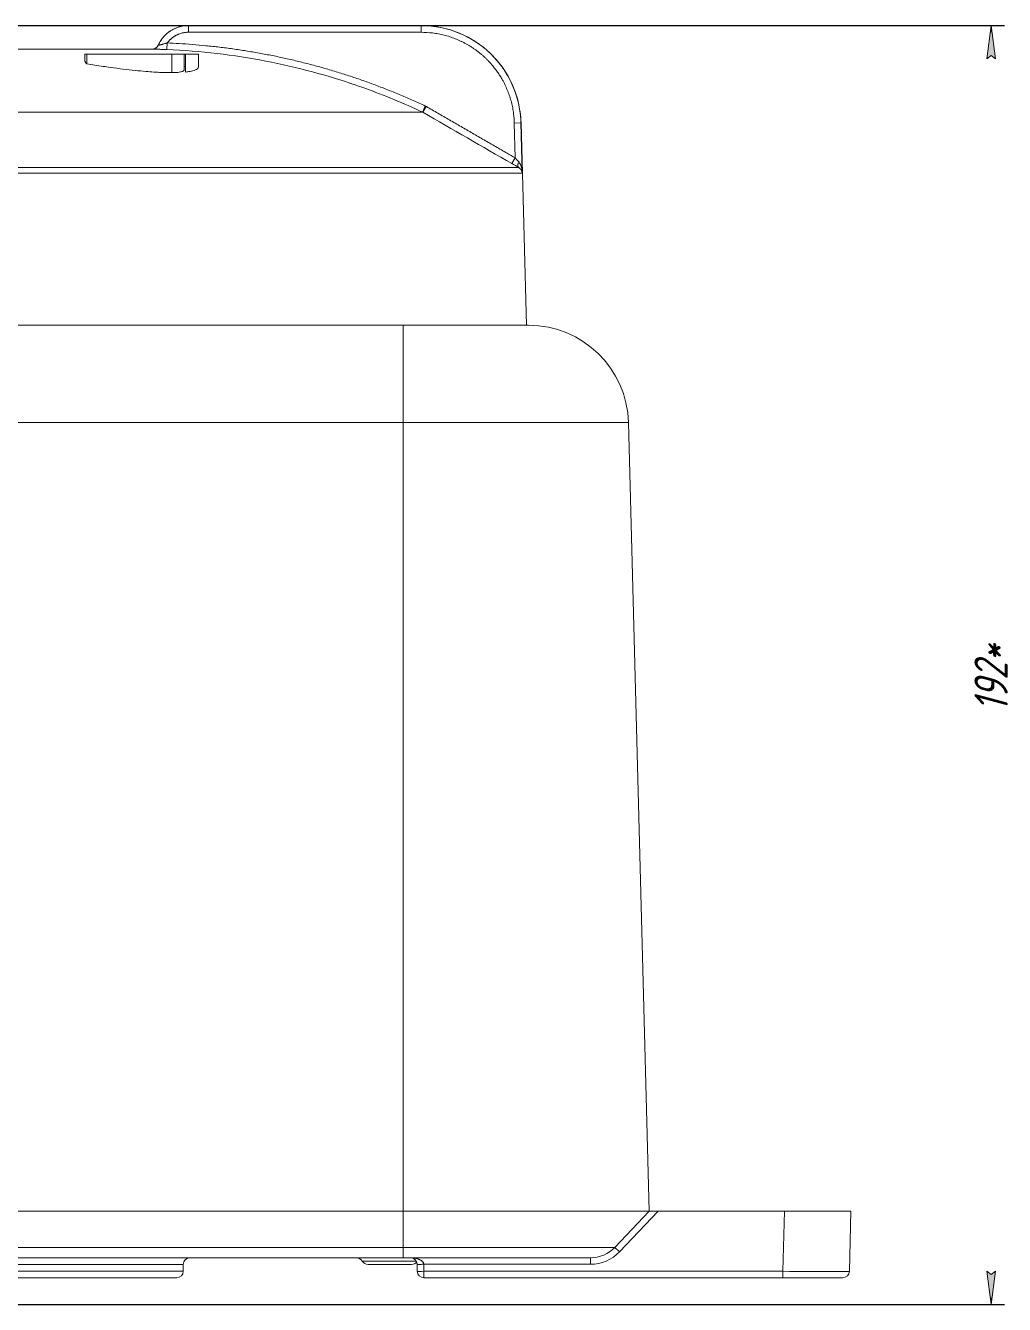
# Model space of a CAD drawing. Header units: millimetres. Extents: x -678 to 749, y -406 to 604.
# Drawn here: x 30.3 to 177.3, y 167.7 to 359.7 of the extents above; entities that cross this region are included whole.
import ezdxf

# ---------------------------------------------------------------- set-up
doc = ezdxf.new("R2010")
doc.units = ezdxf.units.MM
doc.linetypes.add('K5LT_THIN', pattern=[0])
doc.styles.add('KDIMTEXTSTYLE', font='GOST_AU.SHX', dxfattribs={"width": 0.96, "oblique": 15, "height": 5})
doc.dimstyles.new('KDIMSTYLE (1.00)', dxfattribs={"dimtxt": 5, "dimasz": 1, "dimexe": 2, "dimexo": 0, "dimgap": 1, "dimtad": 1, "dimtxsty": 'KDIMTEXTSTYLE', "dimsah": 1, "dimcen": 0, "dimdle": 1, "dimadec": 0, "dimazin": 0, "dimtfac": 0.667, "dimtmove": 0, "dimatfit": 3, "dimfxl": 1, "dimtvp": 1, "dimtolj": 1, "dimtzin": 0, "dimarcsym": 0})

# ---------------------------------------------------------------- blocks, each defined once
blk = doc.blocks.new('KDIMARROW_01')
blk.add_hatch(color=0).paths.add_polyline_path([(-5, -0.66), (0, 0), (-5, 0.66), (-4.5, 0)])
at = {"color": 0, "linetype": 'K5LT_THIN', "lineweight": 18}
for p, q in [((-4.5, 0), (-5, 0.66)), ((-5, 0.66), (0, 0)), ((0, 0), (-5, -0.66)), ((-5, -0.66), (-4.5, 0)), ((0, 0), (-1, 0))]:
    blk.add_line(p, q, dxfattribs=at)
blk = doc.blocks.new('U1')
at = {"color": 7, "linetype": 'K5LT_THIN', "lineweight": 18}
for p, q in [((54.785, 359.657), (54.785, 359.657)), ((54.785, 358.657), (54.785, 359.657)), ((54.785, 359.657), (89.697, 359.657)), ((54.785, 359.657), (54.785, 359.657)), ((89.709, 359.657), (89.697, 359.657)), ((89.697, 359.657), (89.697, 358.657)), ((54.785, 358.657), (89.697, 358.657)), ((3.104, 356.138), (47.5, 356.138)), ((39.193, 354.443), (39.193, 355.357)), ((39.193, 355.357), (39.529, 355.357)), ((39.529, 353.91), (39.529, 355.357)), ((39.529, 355.357), (52.257, 355.357)), ((50.227, 356.71), (50.227, 356.711)), ((51.539, 356.051), (51.58, 357.051)), ((52.257, 355.357), (52.261, 355.357)), ((52.257, 352.59), (52.257, 355.357)), ((52.261, 352.59), (52.261, 355.357)), ((52.261, 355.357), (54.133, 355.357)), ((54.133, 353.048), (54.133, 355.357)), ((54.133, 353.444), (54.133, 355.357)), ((54.133, 355.357), (54.133, 355.357)), ((54.133, 355.357), (54.337, 355.357)), ((54.337, 355.357), (56.269, 355.357)), ((54.337, 352.681), (54.337, 355.357)), ((56.269, 353.445), (56.269, 355.357)), ((54.133, 353.444), (54.133, 353.444)), ((52.261, 352.59), (52.257, 352.59)), ((89.894, 346.675), (90.318, 347.581)), ((3.481, 346.636), (89.969, 346.636)), ((3.484, 346.675), (89.894, 346.675)), ((90.469, 347.502), (89.969, 346.636)), ((103.694, 345.024), (104.693, 345.05)), ((103.694, 345.024), (103.831, 339.793)), ((104.704, 345.05), (104.693, 345.05)), ((104.693, 345.05), (104.891, 337.502)), ((105.5, 314.657), (104.704, 345.05)), ((3.213, 338.342), (104.353, 338.342)), ((103.331, 338.927), (103.831, 339.793)), ((1.514, 337.502), (104.872, 337.502)), ((104.872, 337.502), (104.891, 337.502)), ((87, 314.657), (-87, 314.657)), ((-69.584, 314.657), (105.47, 314.657)), ((87, 314.657), (105.833, 314.657)), ((87, 300.05), (87, 314.657)), ((105.47, 314.657), (105.5, 314.657)), ((87, 300.05), (-87, 300.05)), ((87, 181.655), (87, 300.05)), ((87, 300.05), (120.828, 300.05)), ((123.928, 181.655), (120.828, 300.05)), ((11.166, 181.655), (87, 181.655)), ((87, 181.655), (87, 176.215)), ((87, 181.655), (123.928, 181.655)), ((123.928, 181.655), (118.766, 176.215)), ((123.928, 181.655), (118.766, 176.215)), ((119.492, 175.553), (125.282, 181.655)), ((125.282, 181.655), (123.928, 181.655)), ((125.282, 181.655), (144.243, 181.655)), ((144.243, 181.655), (144.007, 172.626)), ((144.243, 181.655), (154.24, 181.655)), ((154.24, 181.655), (154.003, 172.626)), ((11.023, 176.215), (87, 176.215)), ((87, 174.657), (87, 176.215)), ((87, 176.215), (118.766, 176.215)), ((10.974, 174.657), (87, 174.657)), ((54, 173.657), (11, 173.657)), ((54, 173.657), (54, 172.657)), ((88.965, 174.157), (80.866, 174.157)), ((88.268, 173.657), (81.732, 173.657)), ((87, 174.657), (115.139, 174.657)), ((88.11, 174.657), (88.099, 174.657)), ((88.11, 174.657), (88.099, 174.657)), ((89.099, 173.683), (89.126, 172.626)), ((89.099, 173.683), (89.126, 172.626)), ((90.098, 173.683), (115.139, 173.683)), ((90.098, 173.683), (90.126, 172.626)), ((115.139, 173.683), (115.139, 174.657)), ((54, 172.657), (-54, 172.657)), ((53, 171.657), (-53, 171.657)), ((90.126, 172.626), (144.007, 172.626)), ((90.126, 172.626), (90.126, 171.653)), ((90.126, 171.653), (144.007, 171.653)), ((144.007, 171.653), (144.007, 172.626)), ((153.004, 171.653), (144.007, 171.653)), ((153.004, 171.653), (144.007, 171.653))]:
    blk.add_line(p, q, dxfattribs=at)
for centre, radius, start, end in [((54.785, 354.657), 5, 90.0001, 155.37696), ((54.785, 354.657), 5, 90.00001, 90.00209), ((89.709, 344.657), 15, 1.5, 90), ((47.5, 256.138), 100, 88.97046, 90.00002), ((49.315, 357.121), 1, 268.958, 335.75382), ((49.318, 357.117), 0.995, 269.14646, 271.56845), ((49.32, 357.113), 0.992, 269.29885, 271.42657), ((49.318, 357.117), 0.995, 325.76322, 335.93202), ((49.32, 357.113), 0.992, 325.92344, 336.07803), ((89.469, 345.767), 1.003, 60.05529, 64.92323), ((105.833, 299.657), 15, 1.5, 90), ((115.139, 179.657), 5, 270, 316.5), ((115.139, 179.657), 5, 270, 316.5), ((115.139, 179.657), 5, 270, 316.5), ((115.139, 179.683), 6, 270, 316.5), ((55, 173.657), 1, 90, 180), ((80, 173.657), 1, 30, 90), ((81.732, 174.657), 1, 210, 270), ((88.099, 173.657), 1, 1.5, 90), ((88.268, 174.657), 1, 270, 319.93635), ((53, 172.657), 1, 270, 0), ((90.126, 172.653), 1, 181.5, 270), ((153.004, 172.653), 1, 270, 358.5), ((153.004, 172.653), 1, 270, 358.5)]:
    blk.add_arc(centre, radius, start, end, dxfattribs=at)
for centre, major_axis, ratio, start_param, end_param in [((119.492, 175.527), (-0.725, 0.688), 0.0189912, 4.730409, 6.2831853), ((90.126, 172.653), (1, 0.026), 0.026168, 3.1415927, 4.7117037), ((144, 172.653), (-10.003, 0.026), 0.0026153, 1.5714199, 3.141531)]:
    blk.add_ellipse(centre, major_axis=major_axis, ratio=ratio, start_param=start_param, end_param=end_param, dxfattribs=at)
for points, knots in [([(54.785, 359.657), (54.572, 359.657), (54.173, 359.632), (53.616, 359.528), (53.116, 359.379), (52.639, 359.183), (52.172, 358.931), (51.726, 358.624), (51.314, 358.269), (50.942, 357.87), (50.56, 357.36), (50.339, 356.96), (50.227, 356.71)], [0, 0, 0, 0, 1.4486169, 2.7158053, 3.8373853, 4.9959103, 6.2138401, 7.439107, 8.6716526, 9.9074681, 11.1387731, 13, 13, 13, 13]), ([(89.697, 359.657), (90.378, 359.658), (91.654, 359.57), (93.43, 359.218), (95.024, 358.71), (96.525, 358.048), (97.962, 357.212), (99.304, 356.218), (100.518, 355.09), (101.592, 353.845), (102.504, 352.522), (103.251, 351.146), (103.837, 349.742), (104.285, 348.266), (104.588, 346.702), (104.679, 345.609), (104.693, 345.05)], [0, 0, 0, 0, 1.499825, 2.8078924, 3.977529, 5.1772011, 6.41404, 7.629507, 8.8467109, 10.0550277, 11.2446705, 12.3788733, 13.4977728, 14.5889808, 15.7686046, 17, 17, 17, 17]), ([(54.785, 358.657), (54.746, 358.657), (54.706, 358.657), (54.627, 358.654), (54.587, 358.652), (54.468, 358.645), (54.388, 358.638), (54.23, 358.619), (54.152, 358.607), (53.995, 358.579), (53.917, 358.563), (53.753, 358.523), (53.667, 358.499), (53.503, 358.447), (53.424, 358.419), (53.306, 358.374), (53.267, 358.358), (53.187, 358.324), (53.148, 358.307), (53.07, 358.271), (53.032, 358.253), (52.957, 358.215), (52.919, 358.195), (52.845, 358.155), (52.808, 358.135), (52.735, 358.092), (52.699, 358.07), (52.628, 358.026), (52.594, 358.004), (52.526, 357.958), (52.492, 357.934), (52.431, 357.891), (52.404, 357.871), (52.35, 357.831), (52.324, 357.81), (52.27, 357.767), (52.243, 357.745), (52.189, 357.7), (52.162, 357.677), (52.113, 357.633), (52.09, 357.613), (52.044, 357.57), (52.021, 357.548), (51.974, 357.503), (51.951, 357.48), (51.905, 357.433), (51.883, 357.409), (51.83, 357.353), (51.8, 357.319), (51.741, 357.252), (51.713, 357.219), (51.659, 357.152), (51.632, 357.119), (51.598, 357.074), (51.589, 357.062), (51.58, 357.051)], [2.8573603, 2.8573603, 2.8573603, 2.8573603, 3.2368969, 3.2368969, 3.6178857, 3.6178857, 4.3816929, 4.3816929, 5.1401376, 5.1401376, 5.9070314, 5.9070314, 6.7566952, 6.7566952, 7.5565015, 7.5565015, 7.966612, 7.966612, 8.3823727, 8.3823727, 8.7840851, 8.7840851, 9.1922278, 9.1922278, 9.5933861, 9.5933861, 10.002026, 10.002026, 10.3907341, 10.3907341, 10.7874951, 10.7874951, 11.1065184, 11.1065184, 11.4316436, 11.4316436, 11.7634937, 11.7634937, 12.1027386, 12.1027386, 12.3991396, 12.3991396, 12.7020599, 12.7020599, 13.0198391, 13.0198391, 13.3300673, 13.3300673, 13.7623644, 13.7623644, 14.1822648, 14.1822648, 14.5865467, 14.5865467, 14.7255249, 14.7255249, 14.7255249, 14.7255249]), ([(89.697, 358.657), (90.275, 358.622), (90.856, 358.621), (91.719, 358.513), (92.008, 358.468), (92.584, 358.359), (92.873, 358.296), (93.439, 358.151), (93.719, 358.07), (94.277, 357.89), (94.556, 357.79), (95.101, 357.576), (95.367, 357.461), (95.762, 357.276), (95.895, 357.212), (96.16, 357.077), (96.293, 357.007), (96.55, 356.867), (96.674, 356.796), (96.921, 356.65), (97.045, 356.575), (97.293, 356.419), (97.417, 356.338), (97.665, 356.17), (97.789, 356.083), (98.026, 355.912), (98.139, 355.827), (98.365, 355.652), (98.478, 355.562), (98.705, 355.376), (98.818, 355.28), (99.044, 355.082), (99.157, 354.979), (99.377, 354.773), (99.484, 354.67), (99.698, 354.456), (99.805, 354.346), (100.008, 354.129), (100.106, 354.022), (100.294, 353.809), (100.385, 353.702), (100.616, 353.424), (100.752, 353.251), (101.013, 352.905), (101.137, 352.731), (101.381, 352.374), (101.501, 352.19), (101.729, 351.821), (101.837, 351.636), (102.015, 351.314), (102.088, 351.177), (102.228, 350.904), (102.295, 350.768), (102.487, 350.361), (102.605, 350.088), (102.821, 349.543), (102.92, 349.27), (103.101, 348.713), (103.184, 348.429), (103.33, 347.86), (103.394, 347.576), (103.503, 347.004), (103.549, 346.716), (103.645, 345.963), (103.681, 345.493), (103.694, 345.024), (103.694, 345.024), (103.694, 345.024)], [0.6491855, 0.6491855, 0.6491855, 0.6491855, 1.8316841, 1.8316841, 2.4269153, 2.4269153, 3.0290596, 3.0290596, 3.6217607, 3.6217607, 4.2266121, 4.2266121, 4.8166526, 4.8166526, 5.1180286, 5.1180286, 5.4243164, 5.4243164, 5.7151678, 5.7151678, 6.0113399, 6.0113399, 6.3134336, 6.3134336, 6.6221494, 6.6221494, 6.9104323, 6.9104323, 7.2056108, 7.2056108, 7.5085015, 7.5085015, 7.8200897, 7.8200897, 8.1234759, 8.1234759, 8.436828, 8.436828, 8.7313767, 8.7313767, 9.0181181, 9.0181181, 9.4684069, 9.4684069, 9.9031889, 9.9031889, 10.3520951, 10.3520951, 10.788299, 10.788299, 11.104398, 11.104398, 11.4152021, 11.4152021, 12.0217247, 12.0217247, 12.6133979, 12.6133979, 13.2173184, 13.2173184, 13.8116225, 13.8116225, 14.4059697, 14.4059697, 15.3646541, 15.3646541, 15.3649781, 15.3649781, 15.3649781, 15.3649781]), ([(49.297, 356.121), (49.364, 356.12), (49.494, 356.131), (49.672, 356.182), (49.826, 356.257), (49.96, 356.351), (50.072, 356.462), (50.162, 356.583), (50.207, 356.668), (50.227, 356.71)], [0, 0, 0, 0, 1.7438133, 3.3271947, 4.7338676, 6.1506276, 7.5207668, 8.7937762, 10, 10, 10, 10]), ([(51.539, 356.051), (51.514, 356.052), (51.464, 356.054), (51.389, 356.058), (51.313, 356.061), (51.156, 356.067), (50.945, 356.075), (50.683, 356.084), (50.456, 356.091), (50.24, 356.098), (50.041, 356.103), (49.861, 356.108), (49.702, 356.112), (49.569, 356.115), (49.462, 356.118), (49.383, 356.119), (49.331, 356.12), (49.303, 356.121), (49.297, 356.121), (49.297, 356.121)], [0, 0, 0, 0, 0.5331065, 1.0095375, 1.4728977, 2.0264902, 4.1029265, 5.5859988, 7.1463565, 8.6307295, 10.054495, 11.49721, 12.8636188, 14.2149233, 15.5050752, 16.7668451, 17.9245079, 18.9803864, 20, 20, 20, 20]), ([(51.58, 357.051), (51.564, 357.045), (51.524, 357.033), (51.451, 357.011), (51.348, 356.981), (51.214, 356.943), (51.055, 356.9), (50.895, 356.859), (50.744, 356.822), (50.611, 356.791), (50.494, 356.765), (50.398, 356.745), (50.324, 356.73), (50.274, 356.72), (50.246, 356.714), (50.235, 356.712), (50.23, 356.711), (50.227, 356.711), (50.227, 356.71), (50.227, 356.71)], [0, 0, 0, 0, 0.5145522, 1.2130287, 2.1502068, 3.6229683, 5.3165165, 7.1662139, 8.879284, 10.5989665, 12.2361273, 13.8642031, 15.3982732, 16.8735086, 18.010039, 18.7765945, 19.1890172, 19.5252902, 20, 20, 20, 20]), ([(89.894, 346.675), (87.075, 347.997), (81.652, 350.235), (73.757, 352.71), (66.33, 354.422), (59.024, 355.553), (54.055, 355.947), (51.539, 356.051)], [0, 0, 0, 0, 1.880053, 3.5385194, 4.9922128, 6.479373, 8, 8, 8, 8]), ([(90.318, 347.581), (90.021, 347.718), (89.725, 347.857), (89.121, 348.133), (88.815, 348.271), (88.2, 348.544), (87.891, 348.68), (87.273, 348.947), (86.964, 349.079), (86.344, 349.341), (86.032, 349.47), (85.409, 349.725), (85.098, 349.851), (84.472, 350.1), (84.158, 350.223), (83.53, 350.465), (83.216, 350.585), (82.586, 350.821), (82.27, 350.938), (81.637, 351.168), (81.32, 351.281), (80.685, 351.505), (80.367, 351.615), (79.73, 351.832), (79.411, 351.939), (78.772, 352.15), (78.451, 352.254), (77.81, 352.459), (77.489, 352.559), (76.845, 352.757), (76.523, 352.855), (75.877, 353.046), (75.555, 353.14), (74.907, 353.326), (74.583, 353.417), (73.934, 353.595), (73.609, 353.683), (72.958, 353.855), (72.632, 353.94), (71.98, 354.106), (71.653, 354.187), (70.999, 354.346), (70.671, 354.424), (70.016, 354.577), (69.688, 354.651), (69.031, 354.797), (68.701, 354.869), (68.043, 355.009), (67.713, 355.077), (66.724, 355.276), (66.062, 355.402), (64.737, 355.642), (64.073, 355.755), (62.744, 355.968), (62.078, 356.068), (60.745, 356.255), (60.077, 356.341), (58.74, 356.501), (58.07, 356.574), (56.731, 356.707), (56.06, 356.767), (54.718, 356.874), (54.046, 356.92), (52.776, 356.996), (52.178, 357.021), (51.58, 357.051)], [0.5601301, 0.5601301, 0.5601301, 0.5601301, 1.0893384, 1.0893384, 1.6321476, 1.6321476, 2.1773765, 2.1773765, 2.720252, 2.720252, 3.2654091, 3.2654091, 3.808341, 3.808341, 4.3534499, 4.3534499, 4.8964593, 4.8964593, 5.4415154, 5.4415154, 5.984596, 5.984596, 6.5296117, 6.5296117, 7.072774, 7.072774, 7.617706, 7.617706, 8.1609055, 8.1609055, 8.7057832, 8.7057832, 9.2490473, 9.2490473, 9.7938711, 9.7938711, 10.3371989, 10.3371989, 10.8819709, 10.8819709, 11.4253633, 11.4253633, 11.9700772, 11.9700772, 12.5135265, 12.5135265, 13.0581846, 13.0581846, 13.6016963, 13.6016963, 14.6898718, 14.6898718, 15.7780419, 15.7780419, 16.8662114, 16.8662114, 17.9544059, 17.9544059, 19.0425997, 19.0425997, 20.130815, 20.130815, 21.2190109, 21.2190109, 22.1863413, 22.1863413, 22.1863413, 22.1863413]), ([(39.529, 353.91), (39.461, 353.971), (39.374, 354.061), (39.235, 354.244), (39.193, 354.36), (39.193, 354.443)], [0, 0, 0, 0, 1.8220284, 2.7628624, 6, 6, 6, 6]), ([(39.529, 353.91), (40.322, 353.781), (41.5, 353.597), (43.334, 353.334), (44.951, 353.122), (46.742, 352.918), (48.271, 352.774), (49.399, 352.692), (50.296, 352.64), (51.003, 352.61), (51.69, 352.593), (52.071, 352.59), (52.257, 352.59)], [0, 0, 0, 0, 2.3105472, 3.3594196, 5.1918211, 6.8987858, 8.5542985, 9.8064819, 10.4792664, 11.5338622, 12.2606377, 13, 13, 13, 13]), ([(54.337, 352.681), (54.582, 352.707), (54.967, 352.761), (55.453, 352.866), (55.841, 352.993), (56.125, 353.153), (56.249, 353.31), (56.269, 353.409), (56.269, 353.445)], [0, 0, 0, 0, 1.740705, 3.0053395, 4.6066516, 6.4142863, 8.0615811, 9, 9, 9, 9]), ([(52.261, 352.59), (52.438, 352.59), (52.771, 352.597), (53.209, 352.63), (53.54, 352.681), (53.792, 352.747), (54.002, 352.835), (54.113, 352.939), (54.133, 353.02), (54.133, 353.048)], [0, 0, 0, 0, 1.4858143, 2.9674723, 4.5411112, 5.6701083, 6.9941547, 9.0027814, 10, 10, 10, 10]), ([(90.318, 347.581), (90.33, 347.575), (90.342, 347.569), (90.379, 347.551), (90.403, 347.538), (90.442, 347.518), (90.455, 347.51), (90.469, 347.502)], [3.7564214, 3.7564214, 3.7564214, 3.7564214, 3.9993269, 3.9993269, 4.5099075, 4.5099075, 4.8008563, 4.8008563, 4.8008563, 4.8008563]), ([(90.469, 347.502), (90.477, 347.497), (90.485, 347.493), (91.071, 347.155), (91.649, 346.822), (92.803, 346.155), (93.381, 345.822), (94.536, 345.156), (95.113, 344.823), (96.268, 344.156), (96.846, 343.823), (98, 343.157), (98.578, 342.824), (99.733, 342.157), (100.31, 341.824), (101.465, 341.158), (102.043, 340.824), (103.024, 340.258), (103.427, 340.026), (103.831, 339.793)], [0.5397873, 0.5397873, 0.5397873, 0.5397873, 0.5555103, 0.5555103, 1.66653, 1.66653, 2.7775505, 2.7775505, 3.8885709, 3.8885709, 4.9995912, 4.9995912, 6.1106115, 6.1106115, 7.2216317, 7.2216317, 8.3326518, 8.3326518, 9.1090907, 9.1090907, 9.1090907, 9.1090907]), ([(103.831, 339.793), (103.861, 339.758), (103.898, 339.714), (103.943, 339.662), (103.973, 339.628), (104.006, 339.589), (104.046, 339.543), (104.097, 339.484), (104.201, 339.365), (104.287, 339.266), (104.35, 339.195)], [0, 0, 0, 0, 1.6534585, 2.2715194, 2.8926311, 3.5456504, 4.3643777, 5.387311, 6.7814775, 11, 11, 11, 11]), ([(104.353, 338.342), (104.327, 338.358), (104.284, 338.4), (104.244, 338.488), (104.225, 338.592), (104.223, 338.708), (104.239, 338.838), (104.276, 338.999), (104.318, 339.121), (104.35, 339.195)], [0, 0, 0, 0, 1.5745686, 3.0036653, 4.2684022, 5.5741376, 6.8386474, 8.0808194, 10, 10, 10, 10]), ([(104.35, 339.195), (104.385, 339.155), (104.446, 339.075), (104.521, 338.955), (104.582, 338.842), (104.638, 338.722), (104.693, 338.584), (104.75, 338.414), (104.802, 338.214), (104.846, 337.991), (104.877, 337.752), (104.888, 337.587), (104.891, 337.502)], [0, 0, 0, 0, 1.1103498, 2.1017407, 3.0051846, 3.8635707, 4.9194611, 6.2110823, 7.7437205, 9.3850736, 11.1532252, 13, 13, 13, 13]), ([(104.353, 338.342), (104.387, 338.323), (104.448, 338.284), (104.524, 338.225), (104.586, 338.168), (104.642, 338.109), (104.697, 338.04), (104.753, 337.957), (104.804, 337.86), (104.847, 337.75), (104.878, 337.629), (104.888, 337.545), (104.891, 337.502)], [0, 0, 0, 0, 1.0844831, 2.0841679, 2.9990545, 3.8845055, 4.936497, 6.1989004, 7.6939587, 9.328401, 11.12295, 13, 13, 13, 13]), ([(90.098, 173.683), (90.097, 173.714), (90.088, 173.77), (90.063, 173.852), (90.025, 173.931), (89.972, 174.012), (89.906, 174.089), (89.828, 174.162), (89.74, 174.231), (89.636, 174.299), (89.513, 174.366), (89.372, 174.431), (89.208, 174.492), (89.02, 174.547), (88.809, 174.595), (88.579, 174.63), (88.34, 174.652), (88.179, 174.657), (88.099, 174.657)], [0, 0, 0, 0, 0.6627278, 1.2434189, 1.8843672, 2.6155885, 3.4259822, 4.2198557, 5.0818208, 6.064026, 7.164551, 8.4045743, 9.8025801, 11.3782358, 13.1441872, 15.0624381, 17.0365143, 19, 19, 19, 19]), ([(90.098, 173.683), (90.03, 173.682), (89.903, 173.679), (89.729, 173.675), (89.579, 173.673), (89.446, 173.672), (89.329, 173.672), (89.232, 173.674), (89.16, 173.676), (89.111, 173.679), (89.099, 173.682), (89.099, 173.683)], [0, 0, 0, 0, 1.5614606, 2.9237872, 4.1408814, 5.3904036, 6.6774342, 7.9468592, 9.2213959, 10.4699348, 12, 12, 12, 12])]:
    blk.add_open_spline(points, degree=3, knots=knots, dxfattribs=at)
for points in [[(49.297, 356.121), (49.304, 356.121), (49.297, 356.122), (49.301, 356.122)], [(54.133, 353.444), (54.219, 353.485), (54.287, 353.529), (54.337, 353.575)], [(89.969, 346.636), (94.423, 344.066), (98.877, 341.497), (103.331, 338.927)], [(103.331, 338.927), (103.683, 338.724), (104.031, 338.525), (104.353, 338.342)]]:
    blk.add_open_spline(points, degree=3, dxfattribs=at)
at = {"color": 7}
blk.add_linear_dim(base=(175.276, 359.657), p1=(0, 167.657), p2=(-89.697, 359.657), angle=90, location=(175.276, 261.657), dimstyle='KDIMSTYLE (1.00)', override={"dimexo": 0, "dimpost": '\\H5.0;\\W0.965;\\Q15;<>\\H5.0;\\W0.965;\\Q15;\\Q15;*', "dimblk1": 'KDIMARROW_01', "dimblk2": 'KDIMARROW_01', "dimse1": 0, "dimse2": 0, "dimclrt": 7, "dimtolj": 1}, dxfattribs=at).render()
blk = doc.blocks.new('U0')
blk.add_blockref('U1', (0, 0))

msp = doc.modelspace()

# ---------------------------------------------------------------- block references
msp.add_blockref('U0', (0, 0))

doc.saveas('drawing.dxf')
